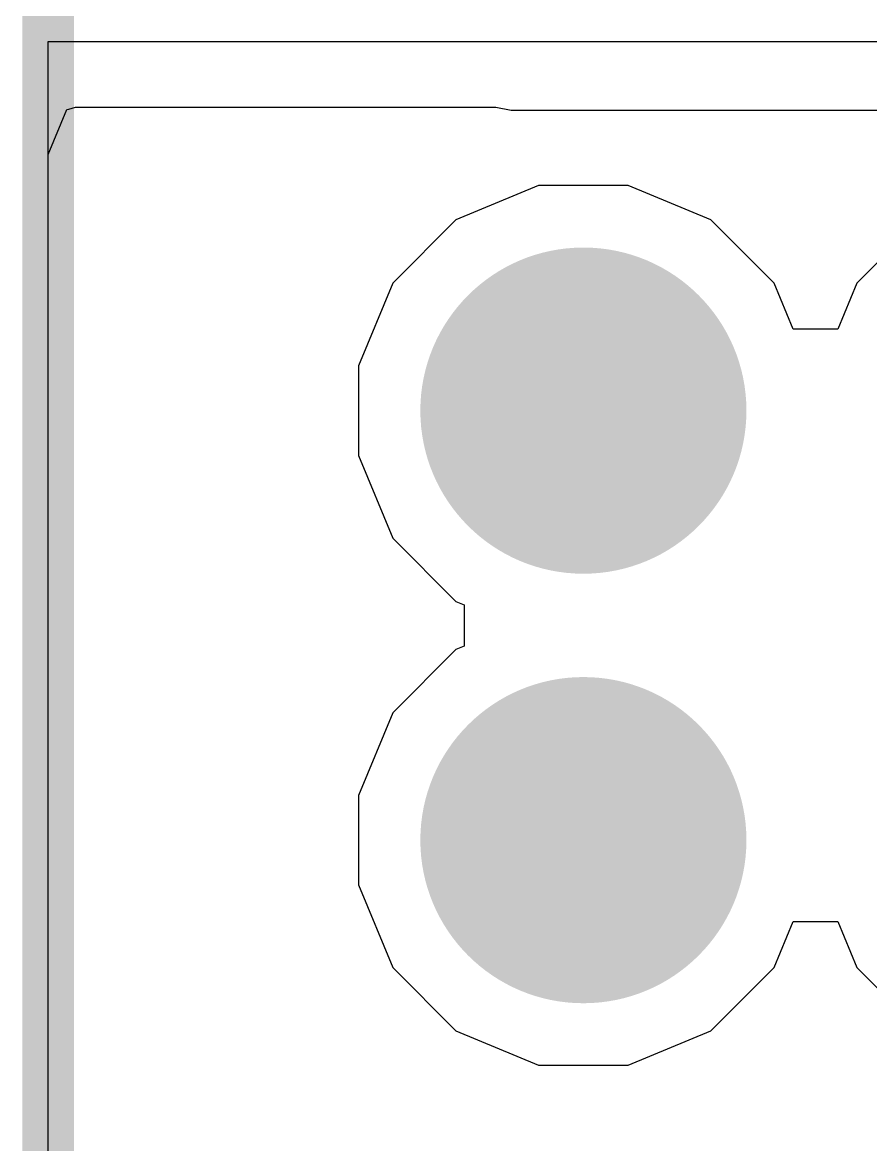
# Model space of a CAD drawing. Header units: inches. Extents: x -4 to 5258, y -4 to 5281.
# Drawn here: x 59.793 to 61.882, y 15.699 to 18.462 of the extents above; entities that cross this region are included whole.
import ezdxf

# ---------------------------------------------------------------- set-up
doc = ezdxf.new("R2010")
doc.units = ezdxf.units.IN
for name, color, linetype in [('Bottom Layer', 5, 'Continuous'), ('Bottom Solder', 6, 'Continuous'), ('Drill Drawing', 1, 'Continuous'), ('Layer 1', 16, 'Continuous'), ('Layer 2', 76, 'Continuous'), ('Top Layer', 1, 'Continuous'), ('Top Overlay', 2, 'Continuous'), ('Top Solder', 216, 'Continuous'), ('Via Holes', 16, 'Continuous')]:
    doc.layers.add(name, color=color, linetype=linetype)

# ---------------------------------------------------------------- blocks, each defined once
blk = doc.blocks.new('SOIC_8_19')
at = {"layer": 'Top Overlay'}
blk.add_lwpolyline([(1.9906, -2.4892, 0.127, 0.127, 0), (-1.9906, -2.4892, 0.127, 0.127, 0)], format="xyseb", dxfattribs=at)

msp = doc.modelspace()

# ---------------------------------------------------------------- hatches: boundary and pattern name
at = {"layer": 'Bottom Layer'}
h = msp.add_hatch(color=5, dxfattribs=at)
edge = h.paths.add_edge_path()
edge.add_arc((61.1744, 17.5059), 0.3, 0, 360)
h = msp.add_hatch(color=5, dxfattribs=at)
edge = h.paths.add_edge_path()
edge.add_arc((61.1744, 16.4482), 0.3, 0, 360)
at = {"layer": 'Bottom Solder'}
h = msp.add_hatch(color=6, dxfattribs=at)
edge = h.paths.add_edge_path()
edge.add_arc((61.1744, 17.5059), 0.4016, 0, 360)
h = msp.add_hatch(color=6, dxfattribs=at)
edge = h.paths.add_edge_path()
edge.add_arc((61.1744, 16.4482), 0.4016, 0, 360)
at = {"layer": 'Layer 1'}
h = msp.add_hatch(color=16, dxfattribs=at)
edge = h.paths.add_edge_path()
edge.add_arc((61.1744, 17.5059), 0.3, 0, 360)
h = msp.add_hatch(color=16, dxfattribs=at)
edge = h.paths.add_edge_path()
edge.add_arc((61.1744, 16.4482), 0.3, 0, 360)
at = {"layer": 'Layer 2'}
h = msp.add_hatch(color=76, dxfattribs=at)
edge = h.paths.add_edge_path()
edge.add_arc((61.1744, 17.5059), 0.3, 0, 360)
h = msp.add_hatch(color=76, dxfattribs=at)
edge = h.paths.add_edge_path()
edge.add_arc((61.1744, 16.4482), 0.3, 0, 360)
at = {"layer": 'Top Layer'}
h = msp.add_hatch(color=1, dxfattribs=at)
edge = h.paths.add_edge_path()
edge.add_arc((61.1744, 17.5059), 0.3, 0, 360)
h = msp.add_hatch(color=1, dxfattribs=at)
edge = h.paths.add_edge_path()
edge.add_arc((61.1744, 16.4482), 0.3, 0, 360)
at = {"layer": 'Top Solder'}
h = msp.add_hatch(color=216, dxfattribs=at)
edge = h.paths.add_edge_path()
edge.add_arc((61.1744, 17.5059), 0.4016, 0, 360)
h = msp.add_hatch(color=216, dxfattribs=at)
edge = h.paths.add_edge_path()
edge.add_arc((61.1744, 16.4482), 0.4016, 0, 360)
at = {"layer": 'Via Holes'}
h = msp.add_hatch(color=7, dxfattribs=at)
edge = h.paths.add_edge_path()
edge.add_arc((61.1744, 17.5059), 0.15, 0, 360)
h = msp.add_hatch(color=7, dxfattribs=at)
edge = h.paths.add_edge_path()
edge.add_arc((61.1744, 16.4482), 0.15, 0, 360)

# ---------------------------------------------------------------- linework, layer by layer
at = {"layer": 'Bottom Layer'}
for p, q in [((61.0642, 18.0599), (60.8606, 17.9755)), ((61.2846, 18.0599), (61.0642, 18.0599)), ((61.4882, 17.9755), (61.2846, 18.0599)), ((60.8606, 17.9755), (60.7047, 17.8197)), ((61.6441, 17.8197), (61.4882, 17.9755)), ((62.0036, 17.9755), (61.8477, 17.8197)), ((60.7047, 17.8197), (60.6204, 17.6161)), ((61.6909, 17.7066), (61.6441, 17.8197)), ((61.8477, 17.8197), (61.8009, 17.7066)), ((61.8009, 17.7066), (61.6909, 17.7066)), ((60.6204, 17.6161), (60.6204, 17.3957)), ((60.6204, 17.3957), (60.7047, 17.1921)), ((60.7047, 17.1921), (60.8606, 17.0362)), ((60.8606, 17.0362), (60.8808, 17.0278)), ((60.8808, 17.0278), (60.8808, 16.9262)), ((60.8606, 16.9179), (60.7047, 16.762)), ((60.8808, 16.9262), (60.8606, 16.9179)), ((60.7047, 16.762), (60.6204, 16.5584)), ((60.6204, 16.5584), (60.6204, 16.338)), ((60.6204, 16.338), (60.7047, 16.1344)), ((61.6441, 16.1344), (61.6909, 16.2475)), ((61.6909, 16.2475), (61.8009, 16.2475)), ((61.8009, 16.2475), (61.8477, 16.1344)), ((60.7047, 16.1344), (60.8606, 15.9785)), ((61.4882, 15.9785), (61.6441, 16.1344)), ((61.8477, 16.1344), (62.0036, 15.9785)), ((60.8606, 15.9785), (61.0642, 15.8942)), ((61.2846, 15.8942), (61.4882, 15.9785)), ((61.0642, 15.8942), (61.2846, 15.8942))]:
    msp.add_line(p, q, dxfattribs=at)
at = {"layer": 'Drill Drawing'}
for points in [[(61.0474, 17.6329, 0.0508, 0.0508, 0), (61.0474, 17.7599, 0.0508, 0.0508, 0)], [(61.0474, 17.7599, 0.0508, 0.0508, 0), (61.3014, 17.7599, 0.0508, 0.0508, 0)], [(61.3014, 17.6329, 0.0508, 0.0508, 0), (61.3014, 17.7599, 0.0508, 0.0508, 0)], [(60.9204, 17.3789, 0.0508, 0.0508, 0), (60.9204, 17.6329, 0.0508, 0.0508, 0)], [(60.9204, 17.6329, 0.0508, 0.0508, 0), (61.0474, 17.6329, 0.0508, 0.0508, 0)], [(61.0982, 17.5821, 0.0508, 0.0508, 0), (61.0982, 17.6583, 0.0508, 0.0508, 0)], [(61.0982, 17.6583, 0.0508, 0.0508, 0), (61.2506, 17.6583, 0.0508, 0.0508, 0)], [(61.2506, 17.5821, 0.0508, 0.0508, 0), (61.2506, 17.6583, 0.0508, 0.0508, 0)], [(61.3014, 17.6329, 0.0508, 0.0508, 0), (61.4284, 17.6329, 0.0508, 0.0508, 0)], [(61.4284, 17.3789, 0.0508, 0.0508, 0), (61.4284, 17.6329, 0.0508, 0.0508, 0)], [(61.022, 17.4297, 0.0508, 0.0508, 0), (61.022, 17.5821, 0.0508, 0.0508, 0)], [(61.022, 17.5821, 0.0508, 0.0508, 0), (61.0982, 17.5821, 0.0508, 0.0508, 0)], [(61.2506, 17.5821, 0.0508, 0.0508, 0), (61.3268, 17.5821, 0.0508, 0.0508, 0)], [(61.3268, 17.4297, 0.0508, 0.0508, 0), (61.3268, 17.5821, 0.0508, 0.0508, 0)], [(61.022, 17.4297, 0.0508, 0.0508, 0), (61.0982, 17.4297, 0.0508, 0.0508, 0)], [(61.0982, 17.3535, 0.0508, 0.0508, 0), (61.0982, 17.4297, 0.0508, 0.0508, 0)], [(61.2506, 17.4297, 0.0508, 0.0508, 0), (61.3268, 17.4297, 0.0508, 0.0508, 0)], [(61.2506, 17.3535, 0.0508, 0.0508, 0), (61.2506, 17.4297, 0.0508, 0.0508, 0)], [(60.9204, 17.3789, 0.0508, 0.0508, 0), (61.0474, 17.3789, 0.0508, 0.0508, 0)], [(61.0474, 17.2519, 0.0508, 0.0508, 0), (61.0474, 17.3789, 0.0508, 0.0508, 0)], [(61.3014, 17.3789, 0.0508, 0.0508, 0), (61.4284, 17.3789, 0.0508, 0.0508, 0)], [(61.3014, 17.2519, 0.0508, 0.0508, 0), (61.3014, 17.3789, 0.0508, 0.0508, 0)], [(61.0982, 17.3535, 0.0508, 0.0508, 0), (61.2506, 17.3535, 0.0508, 0.0508, 0)], [(61.0474, 17.2519, 0.0508, 0.0508, 0), (61.3014, 17.2519, 0.0508, 0.0508, 0)], [(61.0474, 16.5752, 0.0508, 0.0508, 0), (61.0474, 16.7022, 0.0508, 0.0508, 0)], [(61.0474, 16.7022, 0.0508, 0.0508, 0), (61.3014, 16.7022, 0.0508, 0.0508, 0)], [(61.3014, 16.5752, 0.0508, 0.0508, 0), (61.3014, 16.7022, 0.0508, 0.0508, 0)], [(61.0982, 16.5244, 0.0508, 0.0508, 0), (61.0982, 16.6006, 0.0508, 0.0508, 0)], [(61.0982, 16.6006, 0.0508, 0.0508, 0), (61.2506, 16.6006, 0.0508, 0.0508, 0)], [(61.2506, 16.5244, 0.0508, 0.0508, 0), (61.2506, 16.6006, 0.0508, 0.0508, 0)], [(60.9204, 16.3212, 0.0508, 0.0508, 0), (60.9204, 16.5752, 0.0508, 0.0508, 0)], [(60.9204, 16.5752, 0.0508, 0.0508, 0), (61.0474, 16.5752, 0.0508, 0.0508, 0)], [(61.3014, 16.5752, 0.0508, 0.0508, 0), (61.4284, 16.5752, 0.0508, 0.0508, 0)], [(61.4284, 16.3212, 0.0508, 0.0508, 0), (61.4284, 16.5752, 0.0508, 0.0508, 0)], [(61.022, 16.372, 0.0508, 0.0508, 0), (61.022, 16.5244, 0.0508, 0.0508, 0)], [(61.022, 16.5244, 0.0508, 0.0508, 0), (61.0982, 16.5244, 0.0508, 0.0508, 0)], [(61.2506, 16.5244, 0.0508, 0.0508, 0), (61.3268, 16.5244, 0.0508, 0.0508, 0)], [(61.3268, 16.372, 0.0508, 0.0508, 0), (61.3268, 16.5244, 0.0508, 0.0508, 0)], [(61.022, 16.372, 0.0508, 0.0508, 0), (61.0982, 16.372, 0.0508, 0.0508, 0)], [(61.0982, 16.2958, 0.0508, 0.0508, 0), (61.0982, 16.372, 0.0508, 0.0508, 0)], [(61.2506, 16.372, 0.0508, 0.0508, 0), (61.3268, 16.372, 0.0508, 0.0508, 0)], [(61.2506, 16.2958, 0.0508, 0.0508, 0), (61.2506, 16.372, 0.0508, 0.0508, 0)], [(60.9204, 16.3212, 0.0508, 0.0508, 0), (61.0474, 16.3212, 0.0508, 0.0508, 0)], [(61.0474, 16.1942, 0.0508, 0.0508, 0), (61.0474, 16.3212, 0.0508, 0.0508, 0)], [(61.3014, 16.3212, 0.0508, 0.0508, 0), (61.4284, 16.3212, 0.0508, 0.0508, 0)], [(61.3014, 16.1942, 0.0508, 0.0508, 0), (61.3014, 16.3212, 0.0508, 0.0508, 0)], [(61.0982, 16.2958, 0.0508, 0.0508, 0), (61.2506, 16.2958, 0.0508, 0.0508, 0)], [(61.0474, 16.1942, 0.0508, 0.0508, 0), (61.3014, 16.1942, 0.0508, 0.0508, 0)]]:
    msp.add_lwpolyline(points, format="xyseb", dxfattribs=at)
for points in [[(61.0347, 17.7599, 0.0254, 0.0254, 1), (61.0601, 17.7599, 0.0254, 0.0254, 1)], [(61.0347, 17.7599, 0.0254, 0.0254, 1), (61.0601, 17.7599, 0.0254, 0.0254, 1)], [(61.2887, 17.7599, 0.0254, 0.0254, 1), (61.3141, 17.7599, 0.0254, 0.0254, 1)], [(61.2887, 17.7599, 0.0254, 0.0254, 1), (61.3141, 17.7599, 0.0254, 0.0254, 1)], [(60.9077, 17.6329, 0.0254, 0.0254, 1), (60.9331, 17.6329, 0.0254, 0.0254, 1)], [(60.9077, 17.6329, 0.0254, 0.0254, 1), (60.9331, 17.6329, 0.0254, 0.0254, 1)], [(61.0347, 17.6329, 0.0254, 0.0254, 1), (61.0601, 17.6329, 0.0254, 0.0254, 1)], [(61.0347, 17.6329, 0.0254, 0.0254, 1), (61.0601, 17.6329, 0.0254, 0.0254, 1)], [(61.0855, 17.6583, 0.0254, 0.0254, 1), (61.1109, 17.6583, 0.0254, 0.0254, 1)], [(61.0855, 17.6583, 0.0254, 0.0254, 1), (61.1109, 17.6583, 0.0254, 0.0254, 1)], [(61.2379, 17.6583, 0.0254, 0.0254, 1), (61.2633, 17.6583, 0.0254, 0.0254, 1)], [(61.2379, 17.6583, 0.0254, 0.0254, 1), (61.2633, 17.6583, 0.0254, 0.0254, 1)], [(61.2887, 17.6329, 0.0254, 0.0254, 1), (61.3141, 17.6329, 0.0254, 0.0254, 1)], [(61.2887, 17.6329, 0.0254, 0.0254, 1), (61.3141, 17.6329, 0.0254, 0.0254, 1)], [(61.4157, 17.6329, 0.0254, 0.0254, 1), (61.4411, 17.6329, 0.0254, 0.0254, 1)], [(61.4157, 17.6329, 0.0254, 0.0254, 1), (61.4411, 17.6329, 0.0254, 0.0254, 1)], [(61.0093, 17.5821, 0.0254, 0.0254, 1), (61.0347, 17.5821, 0.0254, 0.0254, 1)], [(61.0093, 17.5821, 0.0254, 0.0254, 1), (61.0347, 17.5821, 0.0254, 0.0254, 1)], [(61.0855, 17.5821, 0.0254, 0.0254, 1), (61.1109, 17.5821, 0.0254, 0.0254, 1)], [(61.0855, 17.5821, 0.0254, 0.0254, 1), (61.1109, 17.5821, 0.0254, 0.0254, 1)], [(61.2379, 17.5821, 0.0254, 0.0254, 1), (61.2633, 17.5821, 0.0254, 0.0254, 1)], [(61.2379, 17.5821, 0.0254, 0.0254, 1), (61.2633, 17.5821, 0.0254, 0.0254, 1)], [(61.3141, 17.5821, 0.0254, 0.0254, 1), (61.3395, 17.5821, 0.0254, 0.0254, 1)], [(61.3141, 17.5821, 0.0254, 0.0254, 1), (61.3395, 17.5821, 0.0254, 0.0254, 1)], [(61.0093, 17.4297, 0.0254, 0.0254, 1), (61.0347, 17.4297, 0.0254, 0.0254, 1)], [(61.0093, 17.4297, 0.0254, 0.0254, 1), (61.0347, 17.4297, 0.0254, 0.0254, 1)], [(61.0855, 17.4297, 0.0254, 0.0254, 1), (61.1109, 17.4297, 0.0254, 0.0254, 1)], [(61.0855, 17.4297, 0.0254, 0.0254, 1), (61.1109, 17.4297, 0.0254, 0.0254, 1)], [(61.2379, 17.4297, 0.0254, 0.0254, 1), (61.2633, 17.4297, 0.0254, 0.0254, 1)], [(61.2379, 17.4297, 0.0254, 0.0254, 1), (61.2633, 17.4297, 0.0254, 0.0254, 1)], [(61.3141, 17.4297, 0.0254, 0.0254, 1), (61.3395, 17.4297, 0.0254, 0.0254, 1)], [(61.3141, 17.4297, 0.0254, 0.0254, 1), (61.3395, 17.4297, 0.0254, 0.0254, 1)], [(60.9077, 17.3789, 0.0254, 0.0254, 1), (60.9331, 17.3789, 0.0254, 0.0254, 1)], [(60.9077, 17.3789, 0.0254, 0.0254, 1), (60.9331, 17.3789, 0.0254, 0.0254, 1)], [(61.0347, 17.3789, 0.0254, 0.0254, 1), (61.0601, 17.3789, 0.0254, 0.0254, 1)], [(61.0347, 17.3789, 0.0254, 0.0254, 1), (61.0601, 17.3789, 0.0254, 0.0254, 1)], [(61.2887, 17.3789, 0.0254, 0.0254, 1), (61.3141, 17.3789, 0.0254, 0.0254, 1)], [(61.2887, 17.3789, 0.0254, 0.0254, 1), (61.3141, 17.3789, 0.0254, 0.0254, 1)], [(61.4157, 17.3789, 0.0254, 0.0254, 1), (61.4411, 17.3789, 0.0254, 0.0254, 1)], [(61.4157, 17.3789, 0.0254, 0.0254, 1), (61.4411, 17.3789, 0.0254, 0.0254, 1)], [(61.0855, 17.3535, 0.0254, 0.0254, 1), (61.1109, 17.3535, 0.0254, 0.0254, 1)], [(61.0855, 17.3535, 0.0254, 0.0254, 1), (61.1109, 17.3535, 0.0254, 0.0254, 1)], [(61.2379, 17.3535, 0.0254, 0.0254, 1), (61.2633, 17.3535, 0.0254, 0.0254, 1)], [(61.2379, 17.3535, 0.0254, 0.0254, 1), (61.2633, 17.3535, 0.0254, 0.0254, 1)], [(61.0347, 17.2519, 0.0254, 0.0254, 1), (61.0601, 17.2519, 0.0254, 0.0254, 1)], [(61.0347, 17.2519, 0.0254, 0.0254, 1), (61.0601, 17.2519, 0.0254, 0.0254, 1)], [(61.2887, 17.2519, 0.0254, 0.0254, 1), (61.3141, 17.2519, 0.0254, 0.0254, 1)], [(61.2887, 17.2519, 0.0254, 0.0254, 1), (61.3141, 17.2519, 0.0254, 0.0254, 1)], [(61.0347, 16.7022, 0.0254, 0.0254, 1), (61.0601, 16.7022, 0.0254, 0.0254, 1)], [(61.0347, 16.7022, 0.0254, 0.0254, 1), (61.0601, 16.7022, 0.0254, 0.0254, 1)], [(61.2887, 16.7022, 0.0254, 0.0254, 1), (61.3141, 16.7022, 0.0254, 0.0254, 1)], [(61.2887, 16.7022, 0.0254, 0.0254, 1), (61.3141, 16.7022, 0.0254, 0.0254, 1)], [(61.0855, 16.6006, 0.0254, 0.0254, 1), (61.1109, 16.6006, 0.0254, 0.0254, 1)], [(61.0855, 16.6006, 0.0254, 0.0254, 1), (61.1109, 16.6006, 0.0254, 0.0254, 1)], [(61.2379, 16.6006, 0.0254, 0.0254, 1), (61.2633, 16.6006, 0.0254, 0.0254, 1)], [(61.2379, 16.6006, 0.0254, 0.0254, 1), (61.2633, 16.6006, 0.0254, 0.0254, 1)], [(60.9077, 16.5752, 0.0254, 0.0254, 1), (60.9331, 16.5752, 0.0254, 0.0254, 1)], [(60.9077, 16.5752, 0.0254, 0.0254, 1), (60.9331, 16.5752, 0.0254, 0.0254, 1)], [(61.0347, 16.5752, 0.0254, 0.0254, 1), (61.0601, 16.5752, 0.0254, 0.0254, 1)], [(61.0347, 16.5752, 0.0254, 0.0254, 1), (61.0601, 16.5752, 0.0254, 0.0254, 1)], [(61.2887, 16.5752, 0.0254, 0.0254, 1), (61.3141, 16.5752, 0.0254, 0.0254, 1)], [(61.2887, 16.5752, 0.0254, 0.0254, 1), (61.3141, 16.5752, 0.0254, 0.0254, 1)], [(61.4157, 16.5752, 0.0254, 0.0254, 1), (61.4411, 16.5752, 0.0254, 0.0254, 1)], [(61.4157, 16.5752, 0.0254, 0.0254, 1), (61.4411, 16.5752, 0.0254, 0.0254, 1)], [(61.0093, 16.5244, 0.0254, 0.0254, 1), (61.0347, 16.5244, 0.0254, 0.0254, 1)], [(61.0093, 16.5244, 0.0254, 0.0254, 1), (61.0347, 16.5244, 0.0254, 0.0254, 1)], [(61.0855, 16.5244, 0.0254, 0.0254, 1), (61.1109, 16.5244, 0.0254, 0.0254, 1)], [(61.0855, 16.5244, 0.0254, 0.0254, 1), (61.1109, 16.5244, 0.0254, 0.0254, 1)], [(61.2379, 16.5244, 0.0254, 0.0254, 1), (61.2633, 16.5244, 0.0254, 0.0254, 1)], [(61.2379, 16.5244, 0.0254, 0.0254, 1), (61.2633, 16.5244, 0.0254, 0.0254, 1)], [(61.3141, 16.5244, 0.0254, 0.0254, 1), (61.3395, 16.5244, 0.0254, 0.0254, 1)], [(61.3141, 16.5244, 0.0254, 0.0254, 1), (61.3395, 16.5244, 0.0254, 0.0254, 1)], [(61.0093, 16.372, 0.0254, 0.0254, 1), (61.0347, 16.372, 0.0254, 0.0254, 1)], [(61.0093, 16.372, 0.0254, 0.0254, 1), (61.0347, 16.372, 0.0254, 0.0254, 1)], [(61.0855, 16.372, 0.0254, 0.0254, 1), (61.1109, 16.372, 0.0254, 0.0254, 1)], [(61.0855, 16.372, 0.0254, 0.0254, 1), (61.1109, 16.372, 0.0254, 0.0254, 1)], [(61.2379, 16.372, 0.0254, 0.0254, 1), (61.2633, 16.372, 0.0254, 0.0254, 1)], [(61.2379, 16.372, 0.0254, 0.0254, 1), (61.2633, 16.372, 0.0254, 0.0254, 1)], [(61.3141, 16.372, 0.0254, 0.0254, 1), (61.3395, 16.372, 0.0254, 0.0254, 1)], [(61.3141, 16.372, 0.0254, 0.0254, 1), (61.3395, 16.372, 0.0254, 0.0254, 1)], [(60.9077, 16.3212, 0.0254, 0.0254, 1), (60.9331, 16.3212, 0.0254, 0.0254, 1)], [(60.9077, 16.3212, 0.0254, 0.0254, 1), (60.9331, 16.3212, 0.0254, 0.0254, 1)], [(61.0347, 16.3212, 0.0254, 0.0254, 1), (61.0601, 16.3212, 0.0254, 0.0254, 1)], [(61.0347, 16.3212, 0.0254, 0.0254, 1), (61.0601, 16.3212, 0.0254, 0.0254, 1)], [(61.2887, 16.3212, 0.0254, 0.0254, 1), (61.3141, 16.3212, 0.0254, 0.0254, 1)], [(61.2887, 16.3212, 0.0254, 0.0254, 1), (61.3141, 16.3212, 0.0254, 0.0254, 1)], [(61.4157, 16.3212, 0.0254, 0.0254, 1), (61.4411, 16.3212, 0.0254, 0.0254, 1)], [(61.4157, 16.3212, 0.0254, 0.0254, 1), (61.4411, 16.3212, 0.0254, 0.0254, 1)], [(61.0855, 16.2958, 0.0254, 0.0254, 1), (61.1109, 16.2958, 0.0254, 0.0254, 1)], [(61.0855, 16.2958, 0.0254, 0.0254, 1), (61.1109, 16.2958, 0.0254, 0.0254, 1)], [(61.2379, 16.2958, 0.0254, 0.0254, 1), (61.2633, 16.2958, 0.0254, 0.0254, 1)], [(61.2379, 16.2958, 0.0254, 0.0254, 1), (61.2633, 16.2958, 0.0254, 0.0254, 1)], [(61.0347, 16.1942, 0.0254, 0.0254, 1), (61.0601, 16.1942, 0.0254, 0.0254, 1)], [(61.0347, 16.1942, 0.0254, 0.0254, 1), (61.0601, 16.1942, 0.0254, 0.0254, 1)], [(61.2887, 16.1942, 0.0254, 0.0254, 1), (61.3141, 16.1942, 0.0254, 0.0254, 1)], [(61.2887, 16.1942, 0.0254, 0.0254, 1), (61.3141, 16.1942, 0.0254, 0.0254, 1)]]:
    msp.add_lwpolyline(points, format="xyseb", close=True, dxfattribs=at)
at = {"layer": 'Layer 1'}
for p, q in [((61.0642, 18.0599), (60.8606, 17.9755)), ((61.2846, 18.0599), (61.0642, 18.0599)), ((61.4882, 17.9755), (61.2846, 18.0599)), ((60.8606, 17.9755), (60.7047, 17.8197)), ((61.6441, 17.8197), (61.4882, 17.9755)), ((62.0036, 17.9755), (61.8477, 17.8197)), ((60.7047, 17.8197), (60.6204, 17.6161)), ((61.6909, 17.7066), (61.6441, 17.8197)), ((61.8477, 17.8197), (61.8009, 17.7066)), ((61.8009, 17.7066), (61.6909, 17.7066)), ((60.6204, 17.6161), (60.6204, 17.3957)), ((60.6204, 17.3957), (60.7047, 17.1921)), ((60.7047, 17.1921), (60.8606, 17.0362)), ((60.8606, 17.0362), (60.8808, 17.0278)), ((60.8808, 17.0278), (60.8808, 16.9262)), ((60.8606, 16.9179), (60.7047, 16.762)), ((60.8808, 16.9262), (60.8606, 16.9179)), ((60.7047, 16.762), (60.6204, 16.5584)), ((60.6204, 16.5584), (60.6204, 16.338)), ((60.6204, 16.338), (60.7047, 16.1344)), ((61.6441, 16.1344), (61.6909, 16.2475)), ((61.6909, 16.2475), (61.8009, 16.2475)), ((61.8009, 16.2475), (61.8477, 16.1344)), ((60.7047, 16.1344), (60.8606, 15.9785)), ((61.4882, 15.9785), (61.6441, 16.1344)), ((61.8477, 16.1344), (62.0036, 15.9785)), ((60.8606, 15.9785), (61.0642, 15.8942)), ((61.2846, 15.8942), (61.4882, 15.9785)), ((61.0642, 15.8942), (61.2846, 15.8942))]:
    msp.add_line(p, q, dxfattribs=at)
at = {"layer": 'Layer 2'}
for p, q in [((59.8563, 5.5516), (59.8563, 18.4147)), ((59.8563, 18.4147), (64.5505, 18.4147))]:
    msp.add_line(p, q, dxfattribs=at)
at = {"layer": 'Top Layer'}
for p, q in [((59.8563, 18.1368), (59.9025, 18.2476)), ((59.9025, 18.2476), (59.9071, 18.248)), ((59.9071, 18.248), (59.9235, 18.253)), ((59.9235, 18.253), (60.9585, 18.253)), ((60.9585, 18.253), (60.9962, 18.2455)), ((60.9962, 18.2455), (62.412, 18.2455)), ((59.8563, 5.5516), (59.8563, 18.1368))]:
    msp.add_line(p, q, dxfattribs=at)

# ---------------------------------------------------------------- block references
at = {"rotation": 270}
msp.add_blockref('SOIC_8_19', (62.3455, 16.838), dxfattribs=at)

doc.saveas('drawing.dxf')
